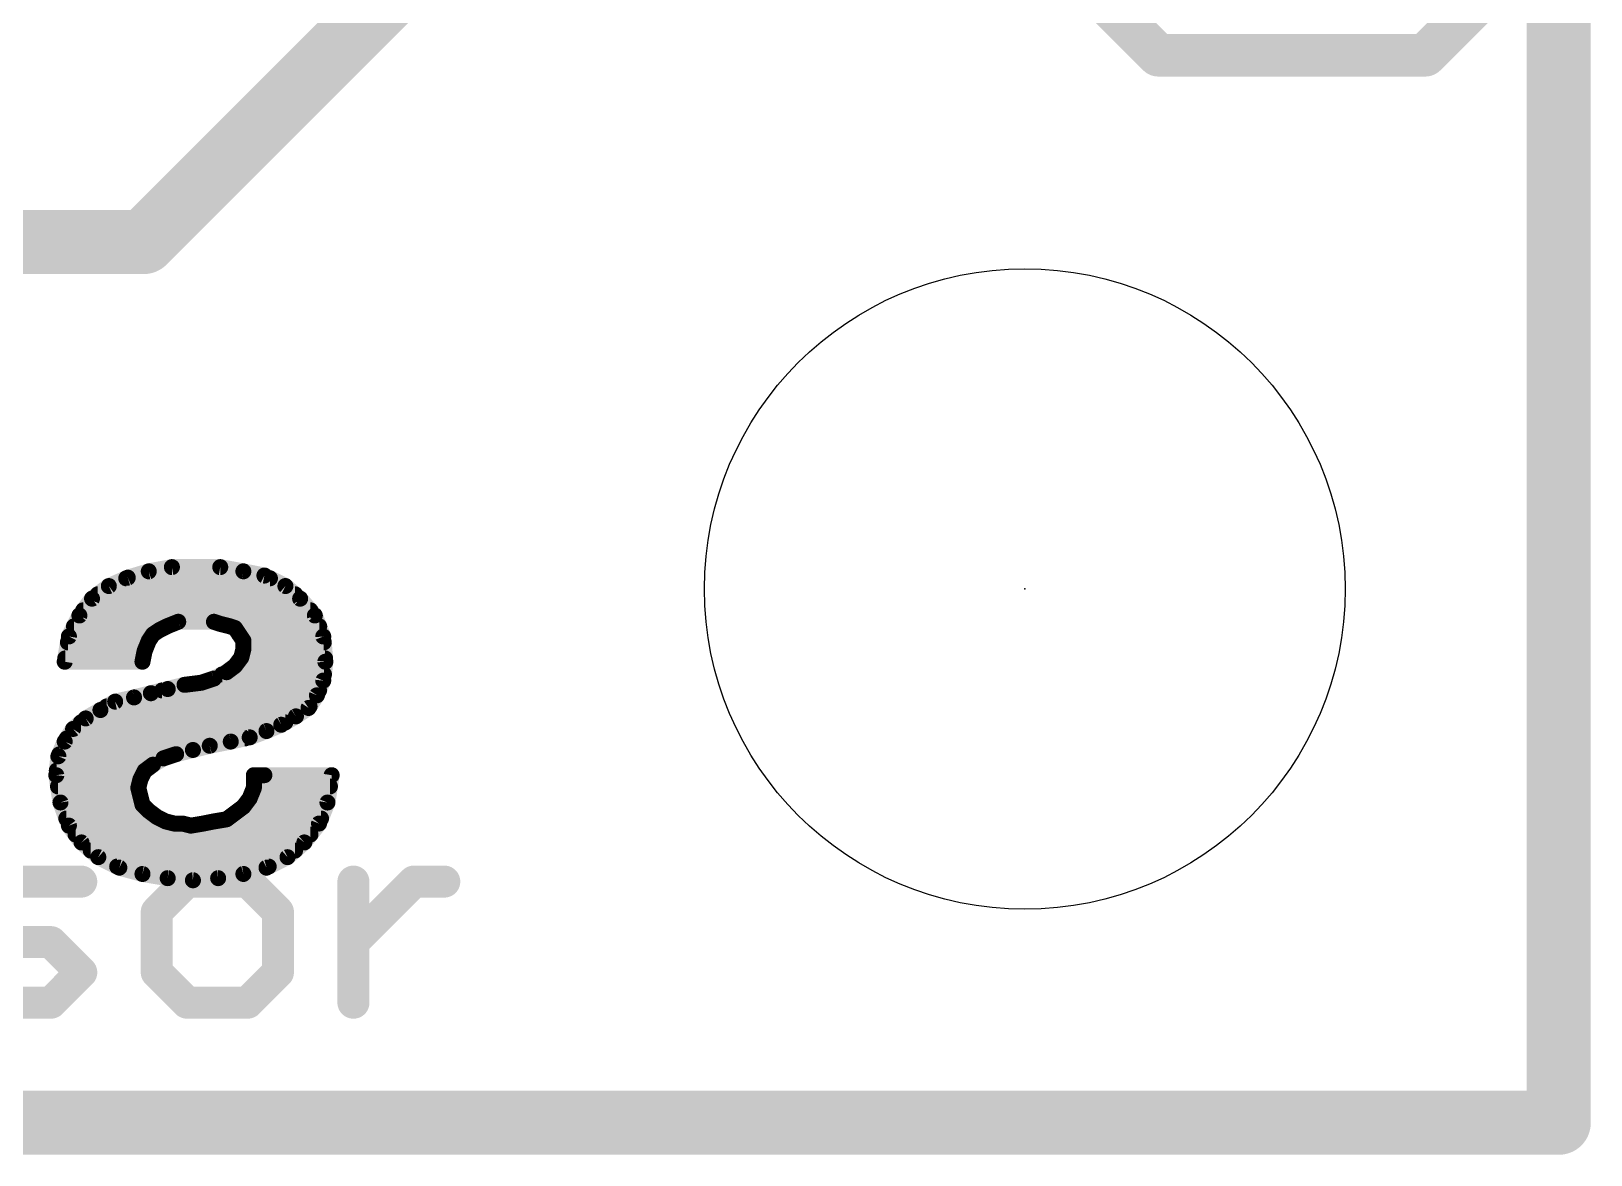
# Model space of a CAD drawing. Extents: x -37 to 70, y -15 to 15.
# Drawn here: x 16.86 to 24.28, y -0.15 to 5.19 of the extents above; entities that cross this region are included whole.
import ezdxf

# ---------------------------------------------------------------- set-up
doc = ezdxf.new("R2010")
doc.units = 0
for name, color, linetype in [('1', 12, 'CONTINUOUS'), ('16', 132, 'CONTINUOUS'), ('20', 53, 'CONTINUOUS'), ('21', 41, 'CONTINUOUS'), ('22', 40, 'CONTINUOUS'), ('23', 53, 'CONTINUOUS')]:
    doc.layers.add(name, color=color, linetype=linetype)

msp = doc.modelspace()

# ---------------------------------------------------------------- linework, layer by layer
at = {"layer": '1', "const_width": 0.3048}
for points in [[(24.13, 0), (24.13, 15.24)], [(17.399, 4.191), (19.7485, 6.5405)], [(15.709, 4.191), (17.399, 4.191)], [(12.7254, 0), (24.13, 0)]]:
    msp.add_lwpolyline(points, dxfattribs=at)
at = {"layer": '1', "const_width": 0.1524}
for points in [[(17.3451, 4.2449, 1), (17.4529, 4.1371)], [(17.399, 4.1148, 1), (17.399, 4.2672)], [(24.13, -0.0762, 1), (24.13, 0.0762)], [(24.0538, 0, 1), (24.2062, 0)]]:
    msp.add_lwpolyline(points, format="xyb", dxfattribs=at)
at = {"layer": '16', "const_width": 0.3048}
for points in [[(24.13, 0), (24.13, 15.24)], [(12.7254, 0), (24.13, 0)]]:
    msp.add_lwpolyline(points, dxfattribs=at)
at = {"layer": '16', "const_width": 0.1524}
for points in [[(24.13, -0.0762, 1), (24.13, 0.0762)], [(24.0538, 0, 1), (24.2062, 0)]]:
    msp.add_lwpolyline(points, format="xyb", dxfattribs=at)
at = {"layer": '20', "const_width": 0.2032}
for points in [[(24.13, 15.24), (24.13, 0)], [(24.13, 0), (0, 0)]]:
    msp.add_lwpolyline(points, dxfattribs=at)
at = {"layer": '20', "const_width": 0.1016}
for points in [[(24.13, -0.0508, 1), (24.13, 0.0508)], [(24.0792, 0, 1), (24.1808, 0)]]:
    msp.add_lwpolyline(points, format="xyb", dxfattribs=at)
at = {"layer": '20'}
msp.add_circle((21.59, 2.54), 1.524, dxfattribs=at)
at = {"layer": '21'}
for points, const_width in [([(22.225, 5.08), (21.59, 5.715)], 0.2032), ([(24.13, 5.715), (23.495, 5.08)], 0.2032), ([(23.495, 5.08), (22.225, 5.08)], 0.2032), ([(16.6691, 1.1477), (17.1012, 1.1477)], 0.1524), ([(17.6046, 1.1477), (17.4605, 1.0037)], 0.1524), ([(17.8927, 1.1477), (17.6046, 1.1477)], 0.1524), ([(18.0368, 1.0037), (17.8927, 1.1477)], 0.1524), ([(18.3961, 0.5715), (18.3961, 1.1477)], 0.1524), ([(18.3961, 0.8596), (18.6842, 1.1477)], 0.1524), ([(18.6842, 1.1477), (18.8282, 1.1477)], 0.1524), ([(17.4605, 1.0037), (17.4605, 0.7156)], 0.1524), ([(18.0368, 0.7156), (18.0368, 1.0037)], 0.1524), ([(16.9572, 0.8596), (16.6691, 0.8596)], 0.1524), ([(17.1012, 0.7156), (16.9572, 0.8596)], 0.1524), ([(16.9572, 0.5715), (17.1012, 0.7156)], 0.1524), ([(17.4605, 0.7156), (17.6046, 0.5715)], 0.1524), ([(17.8927, 0.5715), (18.0368, 0.7156)], 0.1524), ([(16.525, 0.5715), (16.9572, 0.5715)], 0.1524), ([(17.6046, 0.5715), (17.8927, 0.5715)], 0.1524)]:
    msp.add_lwpolyline(points, dxfattribs=dict(at, const_width=const_width))
for points, const_width in [([(22.225, 5.1308, 1), (22.225, 5.0292)], 0.1016), ([(22.1891, 5.0441, 1), (22.2609, 5.1159)], 0.1016), ([(23.4591, 5.1159, 1), (23.5309, 5.0441)], 0.1016), ([(23.495, 5.0292, 1), (23.495, 5.1308)], 0.1016), ([(17.1012, 1.1096, 1), (17.1012, 1.1858)], 0.0762), ([(17.6046, 1.1858, 1), (17.6046, 1.1096)], 0.0762), ([(17.6315, 1.1208, 1), (17.5777, 1.1747)], 0.0762), ([(17.9197, 1.1747, 1), (17.8658, 1.1208)], 0.0762), ([(17.8927, 1.1096, 1), (17.8927, 1.1858)], 0.0762), ([(18.4342, 1.1477, 1), (18.358, 1.1477)], 0.0762), ([(18.6842, 1.1858, 1), (18.6842, 1.1096)], 0.0762), ([(18.7111, 1.1208, 1), (18.6572, 1.1747)], 0.0762), ([(18.8282, 1.1096, 1), (18.8282, 1.1858)], 0.0762), ([(17.4986, 1.0037, 1), (17.4224, 1.0037)], 0.0762), ([(17.4336, 1.0306, 1), (17.4875, 0.9767)], 0.0762), ([(18.0749, 1.0037, 1), (17.9987, 1.0037)], 0.0762), ([(18.0098, 0.9767, 1), (18.0637, 1.0306)], 0.0762), ([(16.9841, 0.8866, 1), (16.9302, 0.8327)], 0.0762), ([(16.9572, 0.8215, 1), (16.9572, 0.8977)], 0.0762), ([(18.3691, 0.8866, 1), (18.423, 0.8327)], 0.0762), ([(17.1282, 0.6886, 1), (17.0743, 0.7425)], 0.0762), ([(17.0743, 0.6886, 1), (17.1282, 0.7425)], 0.0762), ([(17.4875, 0.7425, 1), (17.4336, 0.6886)], 0.0762), ([(17.4224, 0.7156, 1), (17.4986, 0.7156)], 0.0762), ([(17.9987, 0.7156, 1), (18.0749, 0.7156)], 0.0762), ([(18.0637, 0.6886, 1), (18.0098, 0.7425)], 0.0762), ([(16.9302, 0.5984, 1), (16.9841, 0.5446)], 0.0762), ([(16.9572, 0.5334, 1), (16.9572, 0.6096)], 0.0762), ([(17.6046, 0.6096, 1), (17.6046, 0.5334)], 0.0762), ([(17.5777, 0.5446, 1), (17.6315, 0.5984)], 0.0762), ([(17.8658, 0.5984, 1), (17.9197, 0.5446)], 0.0762), ([(17.8927, 0.5334, 1), (17.8927, 0.6096)], 0.0762), ([(18.358, 0.5715, 1), (18.4342, 0.5715)], 0.0762)]:
    msp.add_lwpolyline(points, format="xyb", dxfattribs=dict(at, const_width=const_width))
at = {"layer": '22', "const_width": 0.0762}
for points in [[(17.5325, 2.644), (17.4225, 2.624)], [(17.7625, 2.644), (17.5325, 2.644)], [(17.8725, 2.624), (17.7625, 2.644)], [(17.3225, 2.594), (17.2325, 2.554)], [(17.3153, 2.5908), (17.9989, 2.5908)], [(17.4225, 2.624), (17.3225, 2.594)], [(17.9725, 2.604), (17.8725, 2.624)], [(18.0725, 2.554), (17.9725, 2.604)], [(17.1525, 2.494), (17.0925, 2.414)], [(17.2325, 2.554), (17.1525, 2.494)], [(17.18, 2.5146), (18.1185, 2.5146)], [(18.1425, 2.494), (18.0725, 2.554)], [(18.2125, 2.414), (18.1425, 2.494)], [(17.0925, 2.414), (17.0425, 2.314)], [(17.1108, 2.4384), (18.1912, 2.4384)], [(18.2525, 2.314), (18.2125, 2.414)], [(17.0666, 2.3622), (17.5089, 2.3622)], [(17.4425, 2.324), (17.4725, 2.344)], [(17.4725, 2.344), (17.5125, 2.364)], [(17.5125, 2.364), (17.5625, 2.384)], [(17.5625, 2.384), (17.7325, 2.384)], [(17.7325, 2.384), (17.7625, 2.374)], [(17.7625, 2.374), (17.8025, 2.364)], [(17.8025, 2.364), (17.8325, 2.354)], [(17.8079, 2.3622), (18.2332, 2.3622)], [(17.8325, 2.354), (17.8525, 2.324)], [(17.0425, 2.314), (17.0225, 2.194)], [(17.0378, 2.286), (17.4193, 2.286)], [(17.4025, 2.244), (17.4225, 2.294)], [(17.4225, 2.294), (17.4425, 2.324)], [(17.8525, 2.324), (17.8725, 2.294)], [(17.8725, 2.294), (17.8725, 2.254)], [(17.8725, 2.286), (18.2548, 2.286)], [(18.2625, 2.194), (18.2525, 2.314)], [(17.0225, 2.194), (17.3925, 2.194)], [(17.0251, 2.2098), (17.3957, 2.2098)], [(17.3925, 2.194), (17.4025, 2.244)], [(17.8625, 2.214), (17.8325, 2.174)], [(17.8593, 2.2098), (18.2612, 2.2098)], [(17.8725, 2.254), (17.8625, 2.214)], [(18.2525, 2.104), (18.2625, 2.194)], [(17.7325, 2.114), (17.6725, 2.094)], [(17.7925, 2.144), (17.7325, 2.114)], [(17.7717, 2.1336), (18.2558, 2.1336)], [(17.8325, 2.174), (17.7925, 2.144)], [(17.4325, 2.044), (17.3525, 2.024)], [(17.5125, 2.064), (17.4325, 2.044)], [(17.4861, 2.0574), (18.2325, 2.0574)], [(17.5925, 2.084), (17.5125, 2.064)], [(17.6725, 2.094), (17.5925, 2.084)], [(18.2225, 2.034), (18.2525, 2.104)], [(17.2625, 2.004), (17.1925, 1.964)], [(17.2226, 1.9812), (18.1873, 1.9812)], [(17.3525, 2.024), (17.2625, 2.004)], [(18.1225, 1.934), (18.1825, 1.974)], [(18.1825, 1.974), (18.2225, 2.034)], [(17.1225, 1.924), (17.0625, 1.874)], [(17.0997, 1.905), (18.0718, 1.905)], [(17.1925, 1.964), (17.1225, 1.924)], [(17.9825, 1.864), (18.0525, 1.894)], [(18.0525, 1.894), (18.1225, 1.934)], [(17.0625, 1.874), (17.0225, 1.814)], [(17.0324, 1.8288), (17.8791, 1.8288)], [(17.8125, 1.814), (17.9025, 1.834)], [(17.9025, 1.834), (17.9825, 1.864)], [(16.9925, 1.744), (16.9825, 1.654)], [(17.0225, 1.814), (16.9925, 1.744)], [(16.9962, 1.7526), (17.5483, 1.7526)], [(17.4925, 1.734), (17.5525, 1.754)], [(17.5525, 1.754), (17.6325, 1.774)], [(17.6325, 1.774), (17.7125, 1.794)], [(17.7125, 1.794), (17.8125, 1.814)], [(16.985, 1.6764), (17.4057, 1.6764)], [(17.3825, 1.634), (17.4025, 1.674)], [(17.4025, 1.674), (17.4425, 1.704)], [(17.4425, 1.704), (17.4925, 1.734)], [(16.9825, 1.654), (17.0025, 1.524)], [(16.9908, 1.6002), (17.3741, 1.6002)], [(17.3725, 1.594), (17.3825, 1.634)], [(17.9225, 1.654), (17.9225, 1.594)], [(17.9725, 1.654), (17.9225, 1.654)], [(17.9225, 1.6002), (18.2842, 1.6002)], [(18.2925, 1.654), (17.9725, 1.654)], [(18.2725, 1.524), (18.2925, 1.654)], [(17.0025, 1.524), (17.0425, 1.414)], [(17.0025, 1.524), (17.39, 1.524)], [(17.3825, 1.554), (17.3725, 1.594)], [(17.3925, 1.514), (17.3825, 1.554)], [(17.9025, 1.544), (17.8725, 1.504)], [(17.8875, 1.524), (18.2725, 1.524)], [(17.9225, 1.594), (17.9025, 1.544)], [(18.2325, 1.424), (18.2725, 1.524)], [(17.0302, 1.4478), (17.4749, 1.4478)], [(17.4225, 1.484), (17.3925, 1.514)], [(17.4625, 1.454), (17.4225, 1.484)], [(17.5025, 1.434), (17.4625, 1.454)], [(17.8325, 1.474), (17.7925, 1.444)], [(17.7976, 1.4478), (18.242, 1.4478)], [(17.8725, 1.504), (17.8325, 1.474)], [(17.0425, 1.414), (17.1025, 1.334)], [(17.0743, 1.3716), (18.1917, 1.3716)], [(17.5425, 1.424), (17.5025, 1.434)], [(17.5825, 1.424), (17.5425, 1.424)], [(17.6225, 1.414), (17.5825, 1.424)], [(17.6825, 1.424), (17.6225, 1.414)], [(17.7325, 1.434), (17.6825, 1.424)], [(17.7925, 1.444), (17.7325, 1.434)], [(18.1625, 1.334), (18.2325, 1.424)], [(17.1025, 1.334), (17.1825, 1.264)], [(18.0825, 1.264), (18.1625, 1.334)], [(17.1466, 1.2954), (18.1184, 1.2954)], [(17.1825, 1.264), (17.2825, 1.214)], [(17.9825, 1.214), (18.0825, 1.264)], [(17.2721, 1.2192), (17.9929, 1.2192)], [(17.2825, 1.214), (17.3925, 1.184)], [(17.3925, 1.184), (17.5125, 1.164)], [(17.5125, 1.164), (17.6325, 1.154)], [(17.6325, 1.154), (17.7525, 1.164)], [(17.7525, 1.164), (17.8725, 1.184)], [(17.8725, 1.184), (17.9825, 1.214)]]:
    msp.add_lwpolyline(points, dxfattribs=at)
at = {"layer": '22', "const_width": 0.0381}
for points in [[(17.5325, 2.6631, 1), (17.5325, 2.625)], [(17.5359, 2.6253, 1), (17.5291, 2.6627)], [(17.7659, 2.6627, 1), (17.7591, 2.6253)], [(17.7625, 2.625, 1), (17.7625, 2.6631)], [(17.3153, 2.6099, 1), (17.3153, 2.5718)], [(17.317, 2.6122, 1), (17.328, 2.5758)], [(17.3302, 2.5766, 1), (17.3148, 2.6114)], [(17.4191, 2.6427, 1), (17.4259, 2.6053)], [(17.428, 2.6058, 1), (17.417, 2.6422)], [(17.8762, 2.6427, 1), (17.8688, 2.6053)], [(17.8691, 2.6053, 1), (17.8759, 2.6427)], [(17.981, 2.621, 1), (17.964, 2.587)], [(17.9688, 2.5853, 1), (17.9762, 2.6227)], [(17.9989, 2.5718, 1), (17.9989, 2.6099)], [(17.1411, 2.5092, 1), (17.1639, 2.4788)], [(17.1677, 2.4826, 1), (17.1373, 2.5054)], [(17.18, 2.5337, 1), (17.18, 2.4956)], [(17.2248, 2.5714, 1), (17.2402, 2.5366)], [(17.2439, 2.5388, 1), (17.2211, 2.5692)], [(18.0849, 2.5685, 1), (18.0601, 2.5395)], [(18.064, 2.537, 1), (18.081, 2.571)], [(18.1185, 2.4956, 1), (18.1185, 2.5337)], [(18.1568, 2.5065, 1), (18.1282, 2.4815)], [(18.1301, 2.4795, 1), (18.1549, 2.5085)], [(17.1095, 2.4055, 1), (17.0755, 2.4225)], [(17.1108, 2.4575, 1), (17.1108, 2.4194)], [(18.1912, 2.4194, 1), (18.1912, 2.4575)], [(18.2302, 2.4211, 1), (18.1948, 2.4069)], [(17.0666, 2.3813, 1), (17.0666, 2.3432)], [(17.0773, 2.4254, 1), (17.1077, 2.4026)], [(17.464, 2.361, 1), (17.481, 2.327)], [(17.4831, 2.3281, 1), (17.4619, 2.3599)], [(17.5054, 2.3817, 1), (17.5196, 2.3463)], [(17.521, 2.347, 1), (17.504, 2.381)], [(17.5089, 2.3432, 1), (17.5089, 2.3813)], [(17.5625, 2.403, 1), (17.5625, 2.3649)], [(17.5696, 2.3663, 1), (17.5554, 2.4017)], [(17.7385, 2.4021, 1), (17.7265, 2.3659)], [(17.7325, 2.3649, 1), (17.7325, 2.403)], [(17.7671, 2.3925, 1), (17.7579, 2.3555)], [(17.7565, 2.3559, 1), (17.7685, 2.3921)], [(17.8085, 2.3821, 1), (17.7965, 2.3459)], [(17.8079, 2.3813, 1), (17.8079, 2.3432)], [(17.7979, 2.3455, 1), (17.8071, 2.3825)], [(17.8484, 2.3646, 1), (17.8166, 2.3434)], [(17.8265, 2.3359, 1), (17.8385, 2.3721)], [(18.1982, 2.4015, 1), (18.2268, 2.4265)], [(18.2332, 2.3432, 1), (18.2332, 2.3813)], [(17.0378, 2.3051, 1), (17.0378, 2.267)], [(17.0255, 2.3225, 1), (17.0595, 2.3055)], [(17.0613, 2.3109, 1), (17.0237, 2.3171)], [(17.4066, 2.3046, 1), (17.4384, 2.2834)], [(17.4402, 2.2869, 1), (17.4048, 2.3011)], [(17.4193, 2.267, 1), (17.4193, 2.3051)], [(17.4319, 2.3399, 1), (17.4531, 2.3081)], [(17.4584, 2.3134, 1), (17.4266, 2.3346)], [(17.8684, 2.3346, 1), (17.8366, 2.3134)], [(17.8366, 2.3134, 1), (17.8684, 2.3346)], [(17.8725, 2.3051, 1), (17.8725, 2.267)], [(17.8916, 2.294, 1), (17.8535, 2.294)], [(17.8566, 2.2834, 1), (17.8884, 2.3046)], [(18.2715, 2.3156, 1), (18.2335, 2.3124)], [(18.2348, 2.3069, 1), (18.2702, 2.3211)], [(18.2548, 2.267, 1), (18.2548, 2.3051)], [(17.0225, 2.213, 1), (17.0225, 2.1749)], [(17.0251, 2.2288, 1), (17.0251, 2.1907)], [(17.3848, 2.2511, 1), (17.4202, 2.2369)], [(17.4212, 2.2403, 1), (17.3838, 2.2477)], [(17.3925, 2.1749, 1), (17.3925, 2.213)], [(17.3957, 2.1907, 1), (17.3957, 2.2288)], [(17.8593, 2.2288, 1), (17.8593, 2.1907)], [(17.844, 2.2186, 1), (17.881, 2.2094)], [(17.8777, 2.2026, 1), (17.8473, 2.2254)], [(17.8535, 2.254, 1), (17.8916, 2.254)], [(17.891, 2.2494, 1), (17.854, 2.2586)], [(18.2814, 2.1919, 1), (18.2436, 2.1961)], [(18.2612, 2.1907, 1), (18.2612, 2.2288)], [(17.0037, 2.1971, 1), (17.0413, 2.1909)], [(17.3738, 2.1977, 1), (17.4112, 2.1903)], [(17.7385, 2.0959, 1), (17.7265, 2.1321)], [(17.7717, 2.1526, 1), (17.7717, 2.1145)], [(17.7811, 2.1592, 1), (17.8039, 2.1288)], [(17.801, 2.127, 1), (17.784, 2.161)], [(17.8173, 2.1854, 1), (17.8477, 2.1626)], [(17.8439, 2.1588, 1), (17.8211, 2.1892)], [(18.2435, 2.1924, 1), (18.2815, 2.1956)], [(18.2558, 2.1145, 1), (18.2558, 2.1526)], [(17.4279, 2.0625, 1), (17.4371, 2.0255)], [(17.4371, 2.0255, 1), (17.4279, 2.0625)], [(17.4861, 2.0764, 1), (17.4861, 2.0383)], [(17.5079, 2.0825, 1), (17.5171, 2.0455)], [(17.5171, 2.0455, 1), (17.5079, 2.0825)], [(17.5901, 2.1029, 1), (17.5949, 2.0651)], [(17.5971, 2.0655, 1), (17.5879, 2.1025)], [(17.6665, 2.1121, 1), (17.6785, 2.0759)], [(17.6749, 2.0751, 1), (17.6701, 2.1129)], [(17.724, 2.131, 1), (17.741, 2.097)], [(18.2325, 2.0383, 1), (18.2325, 2.0764)], [(18.2336, 2.1061, 1), (18.2714, 2.1019)], [(18.27, 2.0965, 1), (18.235, 2.1115)], [(17.2226, 2.0002, 1), (17.2226, 1.9622)], [(17.2584, 2.0226, 1), (17.2666, 1.9854)], [(17.272, 1.9875, 1), (17.253, 2.0205)], [(17.3479, 2.0425, 1), (17.3571, 2.0055)], [(17.3566, 2.0054, 1), (17.3484, 2.0426)], [(18.1666, 1.9846, 1), (18.1984, 1.9634)], [(18.1931, 1.9581, 1), (18.1719, 1.9899)], [(18.1873, 1.9622, 1), (18.1873, 2.0002)], [(18.205, 2.0415, 1), (18.24, 2.0265)], [(18.2384, 2.0234, 1), (18.2066, 2.0446)], [(17.0997, 1.9241, 1), (17.0997, 1.886)], [(17.113, 1.9405, 1), (17.132, 1.9075)], [(17.1347, 1.9094, 1), (17.1103, 1.9386)], [(17.183, 1.9805, 1), (17.202, 1.9475)], [(17.202, 1.9475, 1), (17.183, 1.9805)], [(18.043, 1.9105, 1), (18.062, 1.8775)], [(18.06, 1.8765, 1), (18.045, 1.9115)], [(18.0718, 1.886, 1), (18.0718, 1.9241)], [(18.1119, 1.9499, 1), (18.1331, 1.9181)], [(18.132, 1.9175, 1), (18.113, 1.9505)], [(17.0324, 1.8478, 1), (17.0324, 1.8097)], [(17.0503, 1.8886, 1), (17.0747, 1.8594)], [(17.0784, 1.8634, 1), (17.0466, 1.8846)], [(17.8791, 1.8097, 1), (17.8791, 1.8478)], [(17.8958, 1.8518, 1), (17.9092, 1.8162)], [(17.9066, 1.8154, 1), (17.8984, 1.8526)], [(17.975, 1.8815, 1), (17.99, 1.8465)], [(17.9892, 1.8462, 1), (17.9758, 1.8818)], [(17.0114, 1.7419, 1), (16.9736, 1.7461)], [(16.9962, 1.7717, 1), (16.9962, 1.7336)], [(17.0066, 1.8246, 1), (17.0384, 1.8034)], [(17.04, 1.8065, 1), (17.005, 1.8215)], [(17.5479, 1.7725, 1), (17.5571, 1.7355)], [(17.5585, 1.7359, 1), (17.5465, 1.7721)], [(17.5483, 1.7336, 1), (17.5483, 1.7717)], [(17.6279, 1.7925, 1), (17.6371, 1.7555)], [(17.6371, 1.7555, 1), (17.6279, 1.7925)], [(17.7088, 1.8127, 1), (17.7162, 1.7753)], [(17.7171, 1.7755, 1), (17.7079, 1.8125)], [(17.8084, 1.8326, 1), (17.8166, 1.7954)], [(17.8162, 1.7953, 1), (17.8088, 1.8327)], [(16.985, 1.6955, 1), (16.985, 1.6574)], [(16.975, 1.7515, 1), (17.01, 1.7365)], [(17.3911, 1.6892, 1), (17.4139, 1.6588)], [(17.4195, 1.6655, 1), (17.3855, 1.6825)], [(17.4057, 1.6574, 1), (17.4057, 1.6955)], [(17.4327, 1.7203, 1), (17.4523, 1.6877)], [(17.4539, 1.6888, 1), (17.4311, 1.7192)], [(17.4865, 1.7521, 1), (17.4985, 1.7159)], [(17.5023, 1.7177, 1), (17.4827, 1.7503)], [(17.0013, 1.6569, 1), (16.9637, 1.6511)], [(16.9636, 1.6561, 1), (17.0014, 1.6519)], [(16.9908, 1.6193, 1), (16.9908, 1.5812)], [(17.3655, 1.6425, 1), (17.3995, 1.6255)], [(17.401, 1.6294, 1), (17.364, 1.6386)], [(17.3741, 1.5812, 1), (17.3741, 1.6193)], [(17.9225, 1.6731, 1), (17.9225, 1.635)], [(17.9415, 1.654, 1), (17.9034, 1.654)], [(17.9225, 1.6193, 1), (17.9225, 1.5812)], [(17.9725, 1.6731, 1), (17.9725, 1.635)], [(17.9725, 1.635, 1), (17.9725, 1.6731)], [(18.3113, 1.6511, 1), (18.2737, 1.6569)], [(18.2842, 1.5812, 1), (18.2842, 1.6193)], [(18.2925, 1.635, 1), (18.2925, 1.6731)], [(17.0204, 1.5305, 1), (16.9846, 1.5175)], [(17.0025, 1.5431, 1), (17.0025, 1.505)], [(17.391, 1.5986, 1), (17.354, 1.5894)], [(17.354, 1.5986, 1), (17.391, 1.5894)], [(17.401, 1.5586, 1), (17.364, 1.5494)], [(17.364, 1.5494, 1), (17.401, 1.5586)], [(17.39, 1.505, 1), (17.39, 1.5431)], [(17.8875, 1.5431, 1), (17.8875, 1.505)], [(17.8848, 1.5511, 1), (17.9202, 1.5369)], [(17.9177, 1.5326, 1), (17.8873, 1.5554)], [(17.9034, 1.594, 1), (17.9415, 1.594)], [(17.9402, 1.5869, 1), (17.9048, 1.6011)], [(18.2902, 1.5169, 1), (18.2548, 1.5311)], [(18.2725, 1.505, 1), (18.2725, 1.5431)], [(16.9837, 1.5211, 1), (17.0213, 1.5269)], [(17.0302, 1.4668, 1), (17.0302, 1.4287)], [(17.406, 1.5275, 1), (17.379, 1.5005)], [(17.374, 1.5094, 1), (17.411, 1.5186)], [(17.4339, 1.4992, 1), (17.4111, 1.4688)], [(17.409, 1.4705, 1), (17.436, 1.4975)], [(17.471, 1.471, 1), (17.454, 1.437)], [(17.4511, 1.4388, 1), (17.4739, 1.4692)], [(17.4749, 1.4287, 1), (17.4749, 1.4668)], [(17.7976, 1.4668, 1), (17.7976, 1.4287)], [(17.8211, 1.4892, 1), (17.8439, 1.4588)], [(17.8439, 1.4588, 1), (17.8211, 1.4892)], [(17.8573, 1.5154, 1), (17.8877, 1.4926)], [(17.8839, 1.4888, 1), (17.8611, 1.5192)], [(18.242, 1.4287, 1), (18.242, 1.4668)], [(18.2537, 1.5269, 1), (18.2913, 1.5211)], [(17.0577, 1.4254, 1), (17.0273, 1.4026)], [(17.0246, 1.4075, 1), (17.0604, 1.4205)], [(17.0743, 1.3907, 1), (17.0743, 1.3526)], [(17.5071, 1.4525, 1), (17.4979, 1.4155)], [(17.494, 1.417, 1), (17.511, 1.451)], [(17.5425, 1.4431, 1), (17.5425, 1.405)], [(17.5379, 1.4055, 1), (17.5471, 1.4425)], [(17.5871, 1.4425, 1), (17.5779, 1.4055)], [(17.5825, 1.405, 1), (17.5825, 1.4431)], [(17.6194, 1.4328, 1), (17.6256, 1.3952)], [(17.6179, 1.3955, 1), (17.6271, 1.4325)], [(17.6788, 1.4427, 1), (17.6862, 1.4053)], [(17.6856, 1.4052, 1), (17.6794, 1.4428)], [(17.7294, 1.4528, 1), (17.7356, 1.4152)], [(17.7362, 1.4153, 1), (17.7288, 1.4527)], [(17.7811, 1.4592, 1), (17.8039, 1.4288)], [(17.7956, 1.4252, 1), (17.7894, 1.4628)], [(18.1917, 1.3526, 1), (18.1917, 1.3907)], [(18.2148, 1.4311, 1), (18.2502, 1.4169)], [(18.2475, 1.4123, 1), (18.2175, 1.4357)], [(17.115, 1.3483, 1), (17.09, 1.3197)], [(17.0873, 1.3226, 1), (17.1177, 1.3454)], [(18.1475, 1.3457, 1), (18.1775, 1.3223)], [(18.175, 1.3197, 1), (18.15, 1.3483)], [(17.1466, 1.3145, 1), (17.1466, 1.2764)], [(17.191, 1.281, 1), (17.174, 1.247)], [(17.17, 1.2497, 1), (17.195, 1.2783)], [(18.07, 1.2783, 1), (18.095, 1.2497)], [(18.091, 1.247, 1), (18.074, 1.281)], [(18.1184, 1.2764, 1), (18.1184, 1.3145)], [(17.2721, 1.2383, 1), (17.2721, 1.2002)], [(17.2875, 1.2324, 1), (17.2775, 1.1956)], [(17.274, 1.197, 1), (17.291, 1.231)], [(17.3956, 1.2028, 1), (17.3894, 1.1652)], [(17.3875, 1.1656, 1), (17.3975, 1.2024)], [(17.5141, 1.183, 1), (17.5109, 1.145)], [(17.5094, 1.1452, 1), (17.5156, 1.1828)], [(17.6309, 1.173, 1), (17.6341, 1.135)], [(17.6309, 1.135, 1), (17.6341, 1.173)], [(17.7494, 1.1828, 1), (17.7556, 1.1452)], [(17.7541, 1.145, 1), (17.7509, 1.183)], [(17.8675, 1.2024, 1), (17.8775, 1.1656)], [(17.8756, 1.1652, 1), (17.8694, 1.2028)], [(17.974, 1.231, 1), (17.991, 1.197)], [(17.9875, 1.1956, 1), (17.9775, 1.2324)], [(17.9929, 1.2002, 1), (17.9929, 1.2383)]]:
    msp.add_lwpolyline(points, format="xyb", dxfattribs=at)
at = {"layer": '23'}
msp.add_point((21.59, 2.54), dxfattribs=at)

doc.saveas('drawing.dxf')
